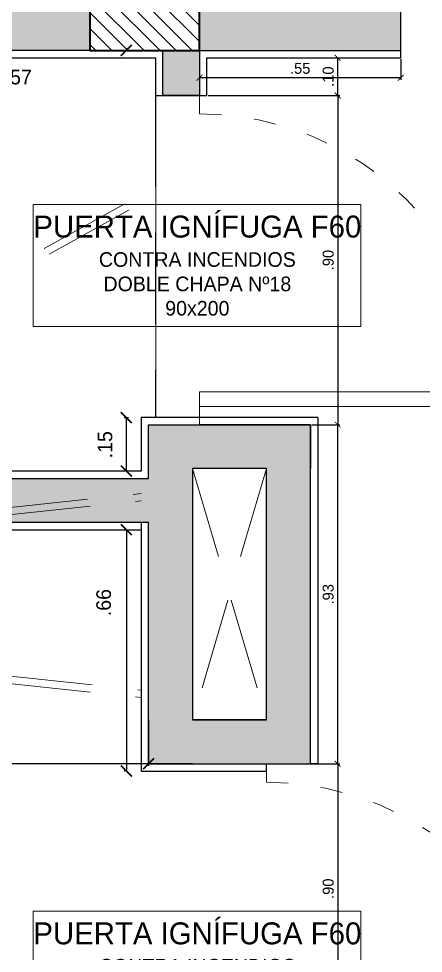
# Model space of a CAD drawing. Header units: millimetres. Extents: x -7 to 1246, y -1 to 1401.
# Drawn here: x 242.56 to 248.09, y 9.27 to 22.04 of the extents above; entities that cross this region are included whole.
import ezdxf

# ---------------------------------------------------------------- set-up
doc = ezdxf.new("R2010")
doc.units = ezdxf.units.MM
doc.linetypes.add('ACAD_ISO03W100', pattern=[30, 12, -18])
doc.linetypes.add('HIDDEN', pattern=[0.375, 0.25, -0.125])
for name, color, linetype, lineweight in [('Carpinterias', 252, 'Continuous', 13), ('Columnas', 7, 'Continuous', 40), ('Cotas', 152, 'Continuous', 5), ('HATCH', 250, 'Continuous', 15), ('Muros', 7, 'Continuous', 30), ('Proyeccion', 252, 'HIDDEN', 13), ('Textos', 250, 'Continuous', 15), ('Vista', 252, 'Continuous', 13)]:
    doc.layers.add(name, color=color, linetype=linetype, lineweight=lineweight)
doc.styles.add('CENTURYGOTIC', font='GOTHIC.TTF')
doc.styles.add('Gotic', font='GOTHIC.TTF')
doc.dimstyles.new('1 20', dxfattribs={"dimtxt": 0.15, "dimasz": 0.08, "dimexe": 0.03, "dimexo": 0.02, "dimgap": 0.05, "dimtad": 1, "dimlfac": 0.2, "dimzin": 4, "dimdsep": 46, "dimtxsty": 'CENTURYGOTIC', "dimblk": 'ARCHTICK', "dimcen": 0.06, "dimclrd": 256, "dimclre": 256, "dimclrt": 251, "dimadec": 0, "dimazin": 0, "dimtfac": 1, "dimtofl": 0, "dimtmove": 2, "dimatfit": 3, "dimldrblk": 'ARCHTICK', "dimfxl": 1, "dimtolj": 1, "dimtzin": 0, "dimarcsym": 0})
doc.dimstyles.new('Cota 1-20', dxfattribs={"dimtxt": 0.2, "dimasz": 0.15, "dimexe": 0.03, "dimexo": 0.02, "dimgap": 0.05, "dimtad": 1, "dimlfac": 0.2, "dimzin": 4, "dimdsep": 46, "dimtxsty": 'CENTURYGOTIC', "dimblk": 'ARCHTICK', "dimcen": 0.6, "dimclrd": 256, "dimclre": 256, "dimclrt": 256, "dimadec": 0, "dimazin": 0, "dimtfac": 1, "dimtofl": 0, "dimtmove": 2, "dimatfit": 3, "dimldrblk": 'ARCHTICK', "dimfxl": 1, "dimtolj": 1, "dimtzin": 0, "dimarcsym": 0})

# ---------------------------------------------------------------- blocks, each defined once
blk = doc.blocks.new('_ArchTick')
at = {"color": 0, "linetype": 'ByBlock', "const_width": 0.15}
blk.add_lwpolyline([(-0.5, -0.5), (0.5, 0.5)], dxfattribs=at)
blk = doc.blocks.new('*D510')
at = {"layer": 'Cotas', "lineweight": -2, "transparency": 16777216}
for p, q in [((246.569, 16.495), (246.951, 16.495)), ((246.921, 11.86), (246.921, 16.495)), ((246.069, 11.86), (246.951, 11.86))]:
    blk.add_line(p, q, dxfattribs=at)
at = {"layer": 'Defpoints', "color": 0, "transparency": 16777216}
for p in [(246.549, 16.495), (246.921, 16.495), (246.049, 11.86)]:
    blk.add_point(p, dxfattribs=at)
at = {"layer": 'Cotas', "lineweight": -2, "transparency": 16777216, "xscale": 0.08, "yscale": 0.08, "zscale": 0.08}
for p, rotation in [((246.921, 16.495), 90), ((246.921, 11.86), 270)]:
    blk.add_blockref('_ArchTick', p, dxfattribs=dict(at, rotation=rotation))
at = {"layer": 'Cotas', "color": 251, "transparency": 16777216, "insert": (246.792, 14.177), "char_height": 0.15, "attachment_point": 5, "rotation": 90, "style": 'CENTURYGOTIC'}
blk.add_mtext('\\A1;.93', dxfattribs=at)
blk = doc.blocks.new('*U73')
at = {"transparency": 33554687}
for p, q in [((0, 0), (0.05, 0)), ((0.9, 0), (0.85, 0))]:
    blk.add_line(p, q, dxfattribs=at)
blk.add_lwpolyline([(0.05, 0), (0.05, 0.8), (0.09, 0.8), (0.09, 0)], close=True, dxfattribs=at)
at = {"linetype": 'ACAD_ISO03W100', "ltscale": 0.005, "transparency": 33554687}
blk.add_arc((0.05, 0), 0.8, 360, 90, dxfattribs=at)
blk = doc.blocks.new('*U302')
at = {"transparency": 33554687}
for p, q in [((0, 0), (0.05, 0)), ((0.9, 0), (0.85, 0))]:
    blk.add_line(p, q, dxfattribs=at)
blk.add_lwpolyline([(0.05, 0), (0.05, 0.8), (0.09, 0.8), (0.09, 0)], close=True, dxfattribs=at)
at = {"linetype": 'ACAD_ISO03W100', "ltscale": 0.005, "transparency": 33554687}
blk.add_arc((0.05, 0), 0.8, 360, 90, dxfattribs=at)
blk = doc.blocks.new('esc pvpv')
at = {"true_color": 0xc7c8ca, "transparency": 33554687}
h = blk.add_hatch(color=9, dxfattribs=at)
h.dxf.hatch_style = 1
h.paths.add_polyline_path([(199.6015, 268.7916), (199.4015, 268.7916), (199.4015, 265.7916), (199.6015, 265.7916)])
h.paths.add_polyline_path([(203.7015, 268.9916), (199.7015, 268.9916), (199.7015, 268.7916), (203.7015, 268.7916)])
h.paths.add_polyline_path([(204.3045, 265.7916), (204.3045, 265.9416), (204.184, 265.9416), (204.184, 265.7916), (204.0015, 265.7916), (204.0015, 265.5916), (204.3045, 265.5916)])
h.paths.add_polyline_path([(204.5515, 268.7916), (204.5515, 268.9916), (204.0015, 268.9916), (204.0015, 268.7916), (204.184, 268.7916)])
h.paths.add_polyline_path([(203.8622, 266.8416), (203.8626, 267.1956), (203.8626, 267.4816), (203.8625, 267.4816), (203.8626, 267.6416), (203.8626, 267.7686), (203.8622, 267.7686)])
h = blk.add_hatch(color=9, dxfattribs=at)
h.dxf.hatch_style = 1
h.paths.add_polyline_path([(204.3045, 267.7686), (204.0015, 267.7686), (203.9026, 267.7686), (203.8622, 267.7686), (203.8622, 267.6216), (202.2922, 267.6216), (202.1722, 267.6216), (202.1722, 266.9616), (202.2922, 266.9616), (202.2922, 267.5016), (203.8622, 267.5016), (203.8622, 266.8416), (203.9826, 266.8416), (204.3045, 266.8416), (204.3045, 266.9616)])
h.paths.add_polyline_path([(203.9826, 267.6486), (204.184, 267.6486), (204.184, 266.9616), (203.9826, 266.9616)], flags=16)
h.paths.add_polyline_path([(204.0015, 268.7916), (203.9015, 268.7916), (203.9015, 268.6686), (204.0015, 268.6686)])
for points in [[(200.2348, 268.7716), (203.8815, 268.7716), (203.8815, 268.6686), (204.0215, 268.6686), (204.0215, 268.7716), (204.5515, 268.7716), (204.5515, 269.0116), (204.2125, 269.0116)], [(204.184, 265.9416), (204.164, 265.9416), (204.164, 265.8116), (200.2348, 265.8116), (199.6215, 266.4249), (199.6215, 268.1583), (200.2348, 268.7716), (203.8815, 268.7716)], [(204.0215, 268.7716), (204.164, 268.7716)], [(203.8422, 267.7881), (203.8422, 267.6416), (202.1522, 267.6416)], [(204.3245, 267.7886), (203.8422, 267.7886), (203.8422, 267.6416)], [(204.3245, 267.7886), (204.3245, 266.8416), (204.3045, 266.8416)], [(203.8422, 267.5016), (203.8422, 266.8216), (203.8622, 266.8216), (204.184, 266.8216), (204.184, 266.8416)], [(202.1522, 266.9416), (202.3122, 266.9416), (202.3122, 267.4816), (203.8422, 267.4816), (203.8422, 267.1956)]]:
    blk.add_lwpolyline(points)
at = {"layer": 'Columnas'}
blk.add_lwpolyline([(203.7015, 268.7916), (204.0015, 268.7916), (204.0015, 268.9916), (203.7015, 268.9916)], close=True, dxfattribs=at)
at = {"layer": 'Muros'}
for points in [[(200.0568, 268.7916), (199.7015, 268.7916), (199.7015, 268.9916), (203.7015, 268.9916), (203.7015, 268.7916), (200.2266, 268.7916)], [(204.3045, 268.7916), (204.5515, 268.7916), (204.5515, 268.9916), (204.0015, 268.9916), (204.0015, 268.7916), (204.3045, 268.7916)], [(203.9826, 266.8416), (203.8622, 266.8416), (203.8622, 267.5016), (202.2922, 267.5016), (202.2922, 266.9616), (202.1722, 266.9616), (202.1722, 267.6216), (202.2922, 267.6216), (203.8622, 267.6216), (203.8622, 267.7686), (203.9826, 267.7686)], [(203.9026, 267.7686), (204.3045, 267.7686)], [(204.1815, 266.8416), (204.3045, 266.8416), (204.3045, 267.7686), (204.0015, 267.7686)], [(204.3045, 267.7686), (204.3045, 267.7686), (204.3045, 267.6486)], [(204.184, 267.6486), (203.9826, 267.6486)], [(203.9826, 267.6486), (203.9826, 266.9616)], [(203.8622, 266.9616), (203.8622, 266.8416), (204.3045, 266.8416), (204.3045, 266.9616)], [(204.184, 266.9616), (203.9826, 266.9616)]]:
    blk.add_lwpolyline(points, dxfattribs=at)
for points in [[(204.0015, 268.6686), (203.9015, 268.6686), (203.9015, 268.7916), (204.0015, 268.7916)], [(203.9826, 267.6486), (203.9826, 266.9616), (204.184, 266.9616), (204.184, 267.6486)]]:
    blk.add_lwpolyline(points, close=True, dxfattribs=at)
at = {"layer": 'Proyeccion'}
for p, q in [((202.2653, 267.5229), (203.8815, 268.4187)), ((202.2783, 267.5072), (203.8815, 268.3958)), ((203.9826, 267.6486), (204.184, 266.9616)), ((204.184, 267.6486), (203.9826, 266.9616)), ((202.3281, 267.4202), (203.8422, 267.5803)), ((202.3351, 267.4008), (203.8422, 267.5602)), ((202.3409, 267.2018), (203.8422, 267.043)), ((202.3351, 267.1823), (203.8422, 267.0229))]:
    blk.add_line(p, q, dxfattribs=at)
blk.add_lwpolyline([(203.8815, 268.6686), (203.8815, 267.7886)], dxfattribs=at)
at = {"layer": 'Vista'}
blk.add_lwpolyline([(204.0015, 268.7916), (204.5515, 268.7916), (204.5515, 268.9916), (204.0015, 268.9916)], close=True, dxfattribs=at)
at = {"layer": 'Carpinterias', "transparency": 33554687, "xscale": -1, "rotation": 270}
for name, p in [('*U302', (204.0015, 267.7686)), ('*U73', (204.184, 265.9416))]:
    blk.add_blockref(name, p, dxfattribs=at)
blk = doc.blocks.new('*D555')
at = {"layer": 'Cotas', "lineweight": -2, "transparency": 16777216}
for p, q in [((236.084, 11.668), (236.084, 11.89)), ((236.084, 11.86), (239.384, 11.86)), ((244.338, 11.86), (239.972, 11.86)), ((244.338, 11.84), (244.338, 11.83))]:
    blk.add_line(p, q, dxfattribs=at)
at = {"layer": 'Defpoints', "color": 0, "transparency": 16777216}
for p in [(236.084, 11.86), (244.338, 11.86), (236.084, 11.648)]:
    blk.add_point(p, dxfattribs=at)
at = {"layer": 'Cotas', "lineweight": -2, "transparency": 16777216, "xscale": 0.15, "yscale": 0.15, "zscale": 0.15, "rotation": 180}
blk.add_blockref('_ArchTick', (236.084, 11.86), dxfattribs=at)
at = {"layer": 'Cotas', "lineweight": -2, "transparency": 16777216, "xscale": 0.15, "yscale": 0.15, "zscale": 0.15}
blk.add_blockref('_ArchTick', (244.338, 11.86), dxfattribs=at)
at = {"layer": 'Cotas', "transparency": 16777216, "insert": (239.678, 12.012), "char_height": 0.2, "attachment_point": 5, "style": 'CENTURYGOTIC'}
blk.add_mtext('\\A1;1.65', dxfattribs=at)
blk = doc.blocks.new('*D563')
at = {"layer": 'Cotas', "lineweight": -2, "transparency": 16777216}
for p, q in [((241.184, 21.63), (241.184, 21.64)), ((244.034, 21.61), (241.184, 21.61)), ((244.034, 21.63), (244.034, 21.64))]:
    blk.add_line(p, q, dxfattribs=at)
at = {"layer": 'Defpoints', "color": 0, "transparency": 16777216}
for p in [(241.184, 21.61), (241.184, 21.61), (244.034, 21.61)]:
    blk.add_point(p, dxfattribs=at)
at = {"layer": 'Cotas', "lineweight": -2, "transparency": 16777216, "xscale": 0.15, "yscale": 0.15, "zscale": 0.15, "rotation": 180}
blk.add_blockref('_ArchTick', (241.184, 21.61), dxfattribs=at)
at = {"layer": 'Cotas', "lineweight": -2, "transparency": 16777216, "xscale": 0.15, "yscale": 0.15, "zscale": 0.15}
blk.add_blockref('_ArchTick', (244.034, 21.61), dxfattribs=at)
at = {"layer": 'Cotas', "transparency": 16777216, "insert": (242.557, 21.245), "char_height": 0.2, "attachment_point": 5, "style": 'CENTURYGOTIC'}
blk.add_mtext('\\A1;.57', dxfattribs=at)
blk = doc.blocks.new('*D564')
at = {"layer": 'Cotas', "lineweight": -2, "transparency": 16777216}
for p, q in [((244.014, 15.06), (244.004, 15.06)), ((244.034, 15.06), (244.034, 11.76)), ((244.014, 11.76), (244.004, 11.76))]:
    blk.add_line(p, q, dxfattribs=at)
at = {"layer": 'Defpoints', "color": 0, "transparency": 16777216}
for p in [(244.034, 15.06), (244.034, 11.76), (244.034, 11.76)]:
    blk.add_point(p, dxfattribs=at)
at = {"layer": 'Cotas', "lineweight": -2, "transparency": 16777216, "xscale": 0.15, "yscale": 0.15, "zscale": 0.15}
for p, rotation in [((244.034, 15.06), 90), ((244.034, 11.76), 270)]:
    blk.add_blockref('_ArchTick', p, dxfattribs=dict(at, rotation=rotation))
at = {"layer": 'Cotas', "transparency": 16777216, "insert": (243.725, 14.063), "char_height": 0.2, "attachment_point": 5, "rotation": 90, "style": 'CENTURYGOTIC'}
blk.add_mtext('\\A1;.66', dxfattribs=at)
blk = doc.blocks.new('*D565')
at = {"layer": 'Cotas', "lineweight": -2, "transparency": 16777216}
for p, q in [((244.004, 16.592), (244.064, 16.592)), ((244.034, 15.86), (244.034, 16.592)), ((244.014, 15.86), (244.004, 15.86))]:
    blk.add_line(p, q, dxfattribs=at)
at = {"layer": 'Defpoints', "color": 0, "transparency": 16777216}
for p in [(243.984, 16.592), (244.034, 16.592), (244.034, 15.86)]:
    blk.add_point(p, dxfattribs=at)
at = {"layer": 'Cotas', "lineweight": -2, "transparency": 16777216, "xscale": 0.15, "yscale": 0.15, "zscale": 0.15}
for p, rotation in [((244.034, 16.592), 90), ((244.034, 15.86), 270)]:
    blk.add_blockref('_ArchTick', p, dxfattribs=dict(at, rotation=rotation))
at = {"layer": 'Cotas', "transparency": 16777216, "insert": (243.743, 16.221), "char_height": 0.2, "width": 0.37549, "attachment_point": 5, "rotation": 90, "style": 'CENTURYGOTIC'}
blk.add_mtext('\\A1;.15', dxfattribs=at)
blk = doc.blocks.new('*D569')
at = {"layer": 'Cotas', "lineweight": -2, "transparency": 16777216}
for p, q in [((246.069, 11.86), (246.951, 11.86)), ((246.921, 11.86), (246.921, 7.36)), ((246.569, 7.36), (246.951, 7.36))]:
    blk.add_line(p, q, dxfattribs=at)
at = {"layer": 'Defpoints', "color": 0, "transparency": 16777216}
for p in [(246.049, 11.86), (246.549, 7.36), (246.921, 7.36)]:
    blk.add_point(p, dxfattribs=at)
at = {"layer": 'Cotas', "lineweight": -2, "transparency": 16777216, "xscale": 0.08, "yscale": 0.08, "zscale": 0.08}
for p, rotation in [((246.921, 11.86), 90), ((246.921, 7.36), 270)]:
    blk.add_blockref('_ArchTick', p, dxfattribs=dict(at, rotation=rotation))
at = {"layer": 'Cotas', "color": 251, "transparency": 16777216, "insert": (246.792, 10.152), "char_height": 0.15, "attachment_point": 5, "rotation": 90, "style": 'CENTURYGOTIC'}
blk.add_mtext('\\A1;.90', dxfattribs=at)
blk = doc.blocks.new('*D572')
at = {"layer": 'Cotas', "lineweight": -2, "transparency": 16777216}
for p, q in [((245.154, 20.995), (246.951, 20.995)), ((246.921, 20.995), (246.921, 16.495)), ((246.569, 16.495), (246.951, 16.495))]:
    blk.add_line(p, q, dxfattribs=at)
at = {"layer": 'Defpoints', "color": 0, "transparency": 16777216}
for p in [(245.134, 20.995), (246.549, 16.495), (246.921, 16.495)]:
    blk.add_point(p, dxfattribs=at)
at = {"layer": 'Cotas', "lineweight": -2, "transparency": 16777216, "xscale": 0.08, "yscale": 0.08, "zscale": 0.08}
for p, rotation in [((246.921, 20.995), 90), ((246.921, 16.495), 270)]:
    blk.add_blockref('_ArchTick', p, dxfattribs=dict(at, rotation=rotation))
at = {"layer": 'Cotas', "color": 251, "transparency": 16777216, "insert": (246.792, 18.745), "char_height": 0.15, "attachment_point": 5, "rotation": 90, "style": 'CENTURYGOTIC'}
blk.add_mtext('\\A1;.90', dxfattribs=at)
blk = doc.blocks.new('*D573')
at = {"layer": 'Cotas', "lineweight": -2, "transparency": 16777216}
for p, q in [((246.569, 21.51), (246.951, 21.51)), ((246.921, 20.995), (246.921, 21.51)), ((245.154, 20.995), (246.951, 20.995))]:
    blk.add_line(p, q, dxfattribs=at)
at = {"layer": 'Defpoints', "color": 0, "transparency": 16777216}
for p in [(246.549, 21.51), (246.921, 21.51), (245.134, 20.995)]:
    blk.add_point(p, dxfattribs=at)
at = {"layer": 'Cotas', "lineweight": -2, "transparency": 16777216, "xscale": 0.08, "yscale": 0.08, "zscale": 0.08}
for p, rotation in [((246.921, 21.51), 90), ((246.921, 20.995), 270)]:
    blk.add_blockref('_ArchTick', p, dxfattribs=dict(at, rotation=rotation))
at = {"layer": 'Cotas', "color": 251, "transparency": 16777216, "insert": (246.792, 21.252), "char_height": 0.15, "attachment_point": 5, "rotation": 90, "style": 'CENTURYGOTIC'}
blk.add_mtext('\\A1;.10', dxfattribs=at)
blk = doc.blocks.new('*D533')
at = {"layer": 'Cotas', "lineweight": -2, "transparency": 16777216}
for p, q in [((245.034, 21.829), (245.034, 21.208)), ((247.784, 21.49), (247.784, 21.208)), ((247.784, 21.238), (245.034, 21.238))]:
    blk.add_line(p, q, dxfattribs=at)
at = {"layer": 'Defpoints', "color": 0, "transparency": 16777216}
for p in [(245.034, 21.849), (247.784, 21.51), (245.034, 21.238)]:
    blk.add_point(p, dxfattribs=at)
at = {"layer": 'Cotas', "lineweight": -2, "transparency": 16777216, "xscale": 0.08, "yscale": 0.08, "zscale": 0.08, "rotation": 180}
blk.add_blockref('_ArchTick', (245.034, 21.238), dxfattribs=at)
at = {"layer": 'Cotas', "lineweight": -2, "transparency": 16777216, "xscale": 0.08, "yscale": 0.08, "zscale": 0.08}
blk.add_blockref('_ArchTick', (247.784, 21.238), dxfattribs=at)
at = {"layer": 'Cotas', "color": 251, "transparency": 16777216, "insert": (246.409, 21.365), "char_height": 0.15, "attachment_point": 5, "style": 'CENTURYGOTIC'}
blk.add_mtext('\\A1;.55', dxfattribs=at)

msp = doc.modelspace()

# ---------------------------------------------------------------- hatches: boundary and pattern name
at = {"layer": 'HATCH', "true_color": 0x000000}
h = msp.add_hatch(dxfattribs=at)
h.set_pattern_fill('ANSI31', color=18, scale=0.049, angle=90)
h.set_pattern_definition([(135, (32.64283, -285.99593), (-0.11000814, -0.11000814), [])])
h.paths.add_polyline_path([(245.034, 22.61), (243.534, 22.61), (243.534, 21.61), (245.034, 21.61)])
h.paths.add_polyline_path([(245.034, 6.61), (243.534, 6.61), (243.534, 5.61), (245.034, 5.61)])

# ---------------------------------------------------------------- linework, layer by layer
at = {"layer": 'Textos', "ltscale": 0.03}
for points in [[(247.237, 17.836), (242.763, 17.836), (242.763, 19.507), (247.237, 19.507)], [(247.237, 8.175), (242.763, 8.175), (242.763, 9.846), (247.237, 9.846)]]:
    msp.add_lwpolyline(points, close=True, dxfattribs=at)
at = {"layer": 'Vista'}
msp.add_lwpolyline([(244.438, 16.595), (244.438, 21.51)], dxfattribs=at)

# ---------------------------------------------------------------- block references
at = {"xscale": 5, "yscale": 5, "zscale": 5}
msp.add_blockref('esc pvpv', (-774.973, -1322.348), dxfattribs=at)

# ---------------------------------------------------------------- texts
at = {"layer": 'Textos', "ltscale": 0.03, "char_height": 0.16784, "width": 4.45147, "attachment_point": 5, "style": 'Gotic'}
for insert in [(245.004, 18.668), (245.004, 9.007)]:
    msp.add_mtext('\\A1;{\\H1.78746x;PUERTA IGNÍFUGA F60\\P\\H0.66667x;CONTRA INCENDIOS\\PDOBLE CHAPA Nº18  \\P90x200}', dxfattribs=dict(at, insert=insert))

# ---------------------------------------------------------------- dimensions: what is measured, and where the dimension line sits
at = {"layer": 'Cotas'}
dim = msp.add_linear_dim(base=(245.034, 21.238), p1=(247.784, 21.51), p2=(245.034, 21.849), dimstyle='1 20', dxfattribs=at)
dim.commit()
dim.dimension.update_dxf_attribs({"geometry": '*D533', "text_midpoint": (246.409, 21.365)})
for base, p1, p2, angle, dimstyle, picture, middle in [((241.184, 21.61), (244.034, 21.61), (241.184, 21.61), 180, 'Cota 1-20', '*D563', (242.557, 21.245)), ((244.034, 16.592), (244.034, 15.86), (243.984, 16.592), 90, 'Cota 1-20', '*D565', (243.743, 16.221)), ((244.034, 11.76), (244.034, 15.06), (244.034, 11.76), 270, 'Cota 1-20', '*D564', (243.725, 14.063)), ((236.084, 11.86), (244.338, 11.86), (236.084, 11.648), 180, 'Cota 1-20', '*D555', (239.678, 12.012)), ((246.921, 7.36), (246.049, 11.86), (246.549, 7.36), 90, '1 20', '*D569', (246.792, 10.152))]:
    dim = msp.add_linear_dim(base=base, p1=p1, p2=p2, angle=angle, dimstyle=dimstyle, dxfattribs=at)
    dim.commit()
    dim.dimension.update_dxf_attribs({"geometry": picture, "text_midpoint": middle, "dimtype": 160})
for base, p1, p2, angle, picture, middle in [((246.921, 21.51), (245.134, 20.995), (246.549, 21.51), 270, '*D573', (246.792, 21.252)), ((246.921, 16.495), (245.134, 20.995), (246.549, 16.495), 90, '*D572', (246.792, 18.745)), ((246.921, 16.495), (246.049, 11.86), (246.549, 16.495), 270, '*D510', (246.792, 14.177))]:
    dim = msp.add_linear_dim(base=base, p1=p1, p2=p2, angle=angle, dimstyle='1 20', dxfattribs=at)
    dim.commit()
    dim.dimension.update_dxf_attribs({"geometry": picture, "text_midpoint": middle})

doc.saveas('drawing.dxf')
